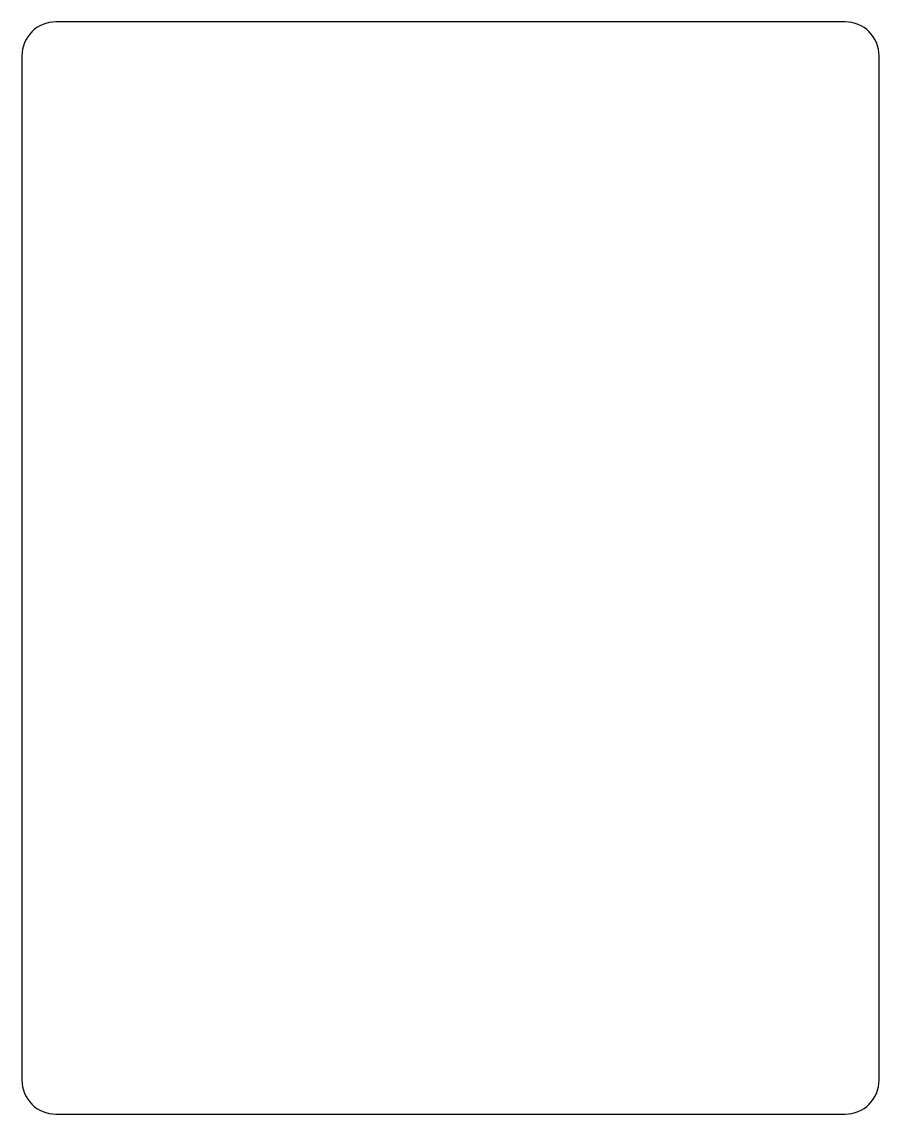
# Model space of a CAD drawing. Header units: millimetres. Extents: x -21.1 to -8.6, y -15.8 to 0.2.
import ezdxf

# ---------------------------------------------------------------- set-up
doc = ezdxf.new("R2010")
doc.units = ezdxf.units.MM
doc.layers.get('0').update_dxf_attribs({"linetype": 'CONTINUOUS'})

msp = doc.modelspace()

# ---------------------------------------------------------------- linework, layer by layer
for p, q in [((-9.06, 0.16), (-20.611, 0.16)), ((-21.111, -0.34), (-21.111, -15.34)), ((-8.561, -15.34), (-8.561, -0.34)), ((-20.611, -15.84), (-9.06, -15.84))]:
    msp.add_line(p, q)
for centre, major_axis, start_param, end_param in [((-20.61, -0.34), (-0.369, 0.338), 5.453626, 7.023252), ((-9.061, -0.34), (0.369, 0.338), 5.543118, 7.112745), ((-20.61, -15.34), (-0.369, -0.338), 5.543118, 7.112745), ((-9.061, -15.34), (0.369, -0.338), 5.453626, 7.023252)]:
    msp.add_ellipse(centre, major_axis=major_axis, ratio=0.998826, start_param=start_param, end_param=end_param)

doc.saveas('drawing.dxf')
